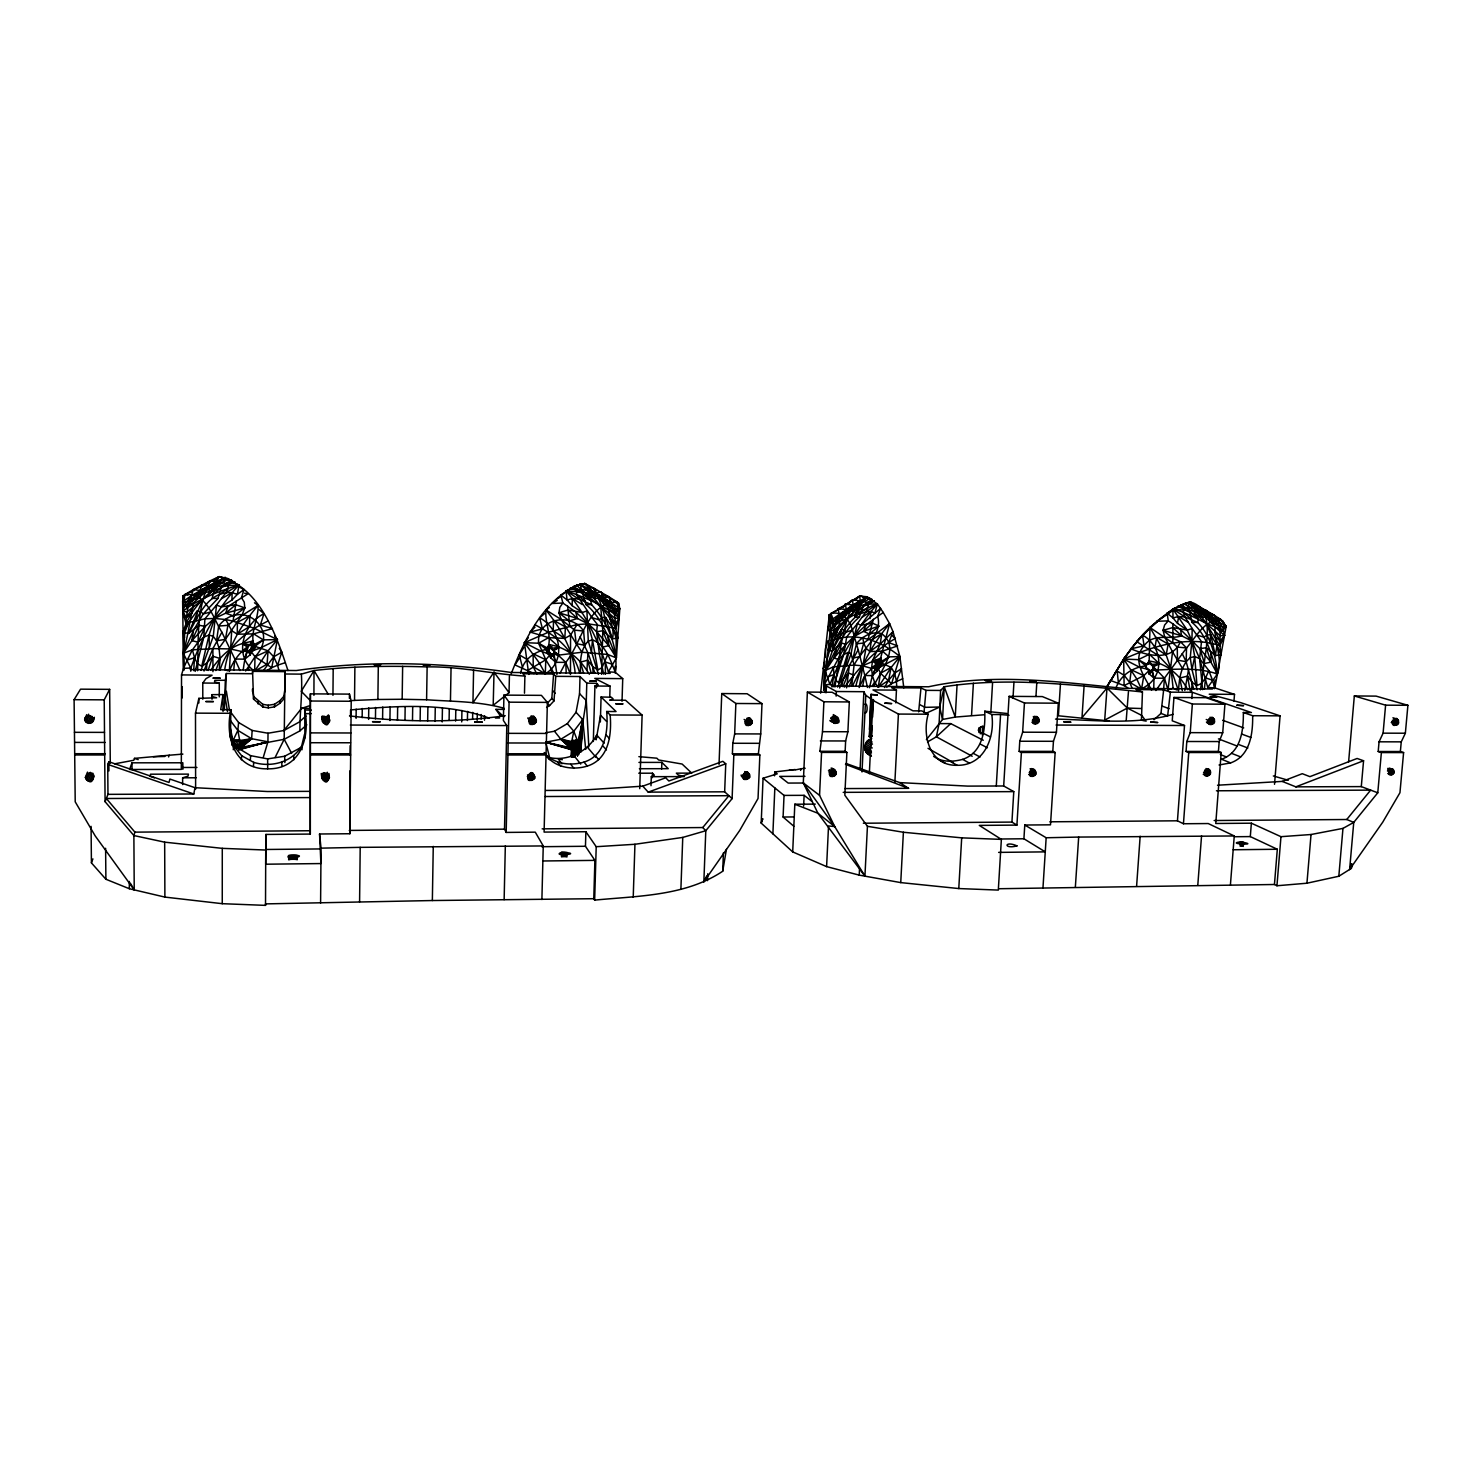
<?xml version="1.0" encoding="UTF-8"?>
<svg xmlns="http://www.w3.org/2000/svg" width="1482" height="1482" viewBox="0 0 1482 1482"><rect width="100%" height="100%" fill="white"/><g stroke="black" fill="none" stroke-linecap="round" stroke-linejoin="round"><path stroke-width="1.5" d="M219.28 696.91L219.28 683.165L214.538 681.887L214.834 680.312L225.338 680.275L226.376 673.495L252.403 673.717L252.57 671.365L285.044 671.642L284.192 739.296L291.658 753.412M726.439 849.242L722.697 871.249C685.351 896.147 637.853 895.906 594.653 900.111L593.782 898.703L432.355 900.537L265.537 903.89L265.519 905.372L222.263 903.687L222.281 848.352L164.669 842.165L133.88 835.552L105.092 801.688L104.222 699.837L109.668 689.352L80.547 689.167L74.1 699.671L75.212 801.818L95.181 835.885L134.232 889.885L133.88 835.552L134.918 832.143L106.334 798.502L310.257 797.575L310.294 834.07L265.945 834.44L265.686 864.21L320.909 863.561L319.556 833.995L349.845 833.736L351.215 701.264L349.456 694.113L310.386 693.854L310.257 797.575M223.022 711.434L223.022 694.576L212.019 694.65L211.685 696.373L216.65 697.781L198.866 698.355L195.494 713.138L195.624 789.202M225.338 680.275L224.356 709.767M227.506 711.582L225.32 698.393L226.376 673.495M311.35 710.082L304.718 710.045C310.442 737.332 300.438 769.566 267.686 768.825C234.712 769.658 224.745 737.036 230.896 709.693L220.707 709.637L223.022 694.576M230.432 737.851L230.896 709.693M1233.969 701.116L1234.506 694.373L1214.832 687.907L1226.17 626.423L1221.187 619.735C1204.292 619.569 1196.196 636.982 1186.526 647.949L1177.282 647.06L1172.818 642.966L1172.892 623.866L1168.279 620.847L1157.072 621.273C1135.045 639.113 1120.225 663.603 1106.517 687.963M197.588 670.735C198.588 640.669 195.939 608.194 210.333 580.722L219.095 576.628C259.739 586.613 276.319 635.13 287.971 670.549M265.519 905.372L265.741 850.038L222.281 848.352M265.945 834.44L265.889 849.482L319.445 848.945M313.925 695.317L314.017 670.531C351.53 666.122 389.395 665.77 427.131 666.9C460.124 666.289 492.376 674.088 524.887 676.07L524.48 693.187M510.938 674.477C524.165 640.168 542.004 602.414 576.517 585.279L589.743 596.987L591.633 604.712C607.879 622.366 618.772 647.912 615.345 672.291L622.736 678.645L622.032 701.282M285.063 691.575L285.044 671.642M288.694 859.856L288.731 855.522C315.333 854.243 283.081 861.579 288.731 855.522M289.601 859.69L289.638 855.355M290.657 859.541L290.676 855.207M291.787 859.449L291.806 855.114M292.973 859.412L292.991 855.077M294.158 859.43L294.177 855.095M295.288 859.504L295.326 855.17M296.344 859.616L296.381 855.281M297.271 859.764L297.308 855.429M826.122 692.761L826.437 685.981L823.677 690.26L824.288 684.795L829.901 684.425L832.847 686.036L928.603 686.777C992.921 672.735 1058 681.831 1122.837 688.296L1212.443 689L1207.719 687.444L1217.407 673.995C1211.831 655.804 1207.2 635.074 1191.861 622.273L1187.934 602.563L1195.715 606.675L1198.345 606.082L1213.721 614.9L1222.613 626.997L1224.558 635.389L1219.927 645.652L1220.964 654.766L1215.37 655.563L1206.367 647.745C1207.404 631.48 1210.924 607.583 1190.305 601.97L1172.892 609.046L1157.072 621.273L1179.82 605.842L1177.727 606.453C1187.712 609.769 1200.142 621.273 1210.627 615.512L1213.721 614.9L1221.187 619.735L1226.17 626.423L1222.594 630.684L1220.168 631.684L1190.305 601.97L1184.266 603.73L1201.921 616.883L1219.927 645.652C1187.601 635.296 1153.607 645.856 1123.671 659.082L1124.116 685.592L1127.802 687.852M328.17 694.15L314.017 670.531L301.365 674.125C302.624 693.206 299.772 712.064 299.901 730.904L284.192 739.296L241.807 747.298L239.806 749.577L240.269 744.02L242.214 741.76L241.807 747.298L251.662 738.703L252.125 730.441L238.602 722.512L230.84 712.323M304.903 737.98L304.718 710.045M310.294 834.07L310.386 693.854M320.594 903.02L321.038 848.149L319.556 833.995M332.95 695.336L333.191 668.549M267.686 768.825L267.631 758.895L250.606 755.653L236.138 746.965L231.97 741.519M305.959 716.01L299.197 722.067L283.896 730.515L268.02 733.238L267.927 741.815L263.37 757.098M252.57 671.365L253.533 699.115L262.759 706.933L268.242 707.859L268.261 705.247L274.503 704.283L279.876 700.727L283.784 696.373L284.952 689.093M349.419 698.411L349.456 694.113M349.845 833.736L349.882 770.862M350.048 754.82L350.141 745.668M350.512 716.732L350.586 709.934C396.305 705.895 445.397 702.246 489.153 718.103M350.197 700.727L354.531 700.412L354.883 667.178M356.088 718.399L356.18 709.156M359.589 901.945L360.2 847.352L543.246 845.944L541.893 899.518M362.164 717.696L362.256 708.47M212.945 671.679L212.889 648.616L221.892 632.24C212.797 617.679 206.813 592.374 184.917 594.56L183.027 595.801L182.656 601.636L183.509 668.363L181.526 674.921L181.323 769.399L129.564 769.491L131.972 762.822L182.842 762.785L182.86 769.343M368.61 719.4L368.759 707.896M375.465 718.9L375.594 707.433M354.531 700.412L377.891 699.485L378.299 666.437M382.597 718.511L382.745 707.062M389.933 720.53L390.118 706.821M397.454 720.382L397.658 706.692M377.891 699.485L402.159 699.263L402.641 666.344M404.975 720.363L405.16 706.673M412.496 720.437L412.7 706.766M233.044 582.667L239.065 584.908C216.705 608.898 201.2 638.853 190.27 669.586L296.307 670.531C367.925 660.324 439.635 662.065 511.142 672.476L610.158 673.365L608.417 671.828L616.364 657.915C608.935 639.001 602.285 617.79 585.872 604.471L580.018 584.075L590.596 593.93L600.673 606.342L602.803 630.776L612.399 638.853L617.772 638.02L615.752 628.59L605.49 626.404C605.434 612.955 599.58 599.654 593.059 587.78L584.779 583.519L576.517 585.279L584.779 583.519L590.521 587.261M1215.573 673.421L1217.407 673.995L1210.887 662.139L1211.016 652.84M244.549 593.208L248.05 593.763L227.895 606.527L205.276 626.404L198.977 625.256L188.566 633.425L183.027 632.406C188.733 611.455 205.276 594.282 222.967 582.445L225.134 577.406L216.65 581.5L193.79 602.544C190.085 619.402 187.862 636.371 183.286 653.284L190.715 667.993L190.752 671.198M420.128 720.66L420.332 706.988M503.991 708.248C478.908 701.208 452.418 701.579 426.594 699.763L427.131 666.9M427.668 720.974L427.89 707.303M435.041 721.419L435.263 707.729M231.97 600.043L232.1 592.67C207.758 590.91 198.477 616.253 188.566 633.425L202.664 599.821L218.187 586.335L239.065 584.908L237.379 594.375L231.97 600.043L221.207 606.898L216.52 605.045L204.905 618.828L192.641 621.718L185.695 622.588L182.768 611.381L183.027 595.801L183.972 600.71L186.121 602.377L216.65 581.5L219.095 576.628L228.654 578.795L222.967 582.445C208.165 584.816 194.902 593.3 182.656 601.636L185.546 606.342L187.881 607.509C203.108 597.283 221.263 590.466 239.065 584.908L225.764 592.911L216.52 605.045L213.278 636.371L200.978 670.401M432.355 900.537L433.263 846.389M442.192 721.956L442.433 708.266M449.102 720.326L449.287 708.915M450.454 700.967L451.047 668.086M455.604 721.086L455.808 709.637M869.397 687.741L872.398 675.607L877.159 671.161L876.195 664.103L879.159 660.972L881.623 661.972L876.807 660.435M461.717 721.919L461.939 710.471M467.404 720.548L467.59 711.379M472.591 719.27L472.721 712.36M473.592 669.845L472.943 702.838L494.025 672.143L509.03 692.687L493.191 705.302L494.025 672.143M1151.588 690.112C1144.678 676.885 1131.34 659.805 1144.085 645.837L1142.492 635.13L1158.591 620.55L1149.976 627.516L1149.161 661.083L1148.772 663.677L1146.42 664.77L1145.605 667.27L1149.254 671.216L1151.236 670.938L1153.774 667.715L1149.069 673.754L1153.978 678.145L1164.426 678.219L1186.526 647.949L1180.413 641.687L1172.818 638.186L1163.092 630.295L1164.63 624.996L1168.279 620.847L1167.131 613.159L1174.856 608.398L1172.892 609.046L1173.003 617.92L1177.505 623.366L1187.193 630.091L1199.623 658.619L1207.719 687.444L1214.832 687.907L1215.166 681.701M477.167 720.326L477.297 713.416M481.168 719.14L481.28 714.528M484.503 720.215L484.595 715.676M1153.737 689.352L1153.978 678.145L1152.292 670.16C1173.614 669.512 1196.715 666.826 1217.407 673.995C1223.224 657.934 1213.739 642.743 1215.147 626.905C1200.716 621.903 1188.082 612.529 1172.892 609.046L1179.82 605.842M594.653 900.111L596.209 846.704L585.872 831.735L544.098 832.087L547.377 702.394L541.412 695.354L503.936 695.114L503.38 720.474L506.807 725.55L504.51 829.16L506.177 832.421L535.28 832.162L543.246 845.944M506.177 832.421L509.086 702.172L503.936 695.114M504.139 899.667L505.325 845.907M509.03 692.687L509.419 675.922M573.089 588.206L565.994 590.799C586.131 614.011 599.173 642.743 608.417 671.828L615.345 672.291L615.493 665.9M1219.927 645.652L1220.168 631.684L1217.871 620.347L1195.715 606.675L1214.944 620.699L1222.594 630.684L1215.147 626.905M259.331 609.769L263.944 613.715C242.974 623.848 233.193 656.452 254.645 671.235L255.015 656.748C281.284 629.48 241.066 596.95 218.651 626.052L216.576 640.835L219.04 648.116L220.077 658.471L219.243 669.864M262.759 706.933L262.833 704.339L253.681 696.577L252.588 688.852L252.422 691.353M561.493 856.911L561.604 852.317C586.853 853.632 549.655 856.892 561.604 852.317M562.512 856.837L562.641 852.243M563.623 856.8L563.753 852.206M564.753 856.8L564.864 852.206M565.865 856.874L565.994 852.28M566.939 856.985L567.05 852.391M545.876 732.738L554.472 731.237L567.31 723.642L576.053 712.249L579.536 693.669L580.018 676.533L555.769 676.329L553.583 674.032L522.924 673.754L524.887 676.07M820.602 693.168L829.309 614.697L859.782 596.005L867.248 596.801L877.381 603.971C856.8 627.534 841.924 655.674 829.901 684.425L824.714 669.66L824.288 684.795L836.348 691.52L863.895 691.705L865.803 695.262L872.991 700.393L898.425 714.065L928.195 714.213C921.86 736.035 930.048 766.083 957.205 765.305C983.992 765.768 995.256 737.499 991.773 714.509L984.733 711.212C985.511 729.57 982.918 752.56 962.633 759.377C953.111 761.896 941.922 762.545 933.641 756.339M1149.254 670.401L1149.069 673.754C1157.053 670.383 1139.584 668.215 1148.087 663.769L1149.161 661.083C1166.445 663.028 1179.839 674.81 1187.767 689.723M1186.526 647.949L1186.156 661.713L1193.77 689.167M555.769 676.329L554.009 700.893L549.563 705.599L547.432 703.098L551.841 698.411L553.583 674.032M580.018 676.533L586.798 683.128L586.298 700.56L588.817 746.78M593.782 898.703L594.893 860.375L585.464 846.278L585.872 831.735M593.319 741.482L594.912 686.018L598.228 684.851L596.616 683.332L586.798 683.128M596.486 687.907L596.616 683.332M600.34 722.03L601.081 697.003L611.325 697.207L613.085 698.856L609.695 700.152L625.534 700.245L642.114 715.102L639.724 788.683M246.216 651.098C249.698 653.192 254.682 651.246 254.978 647.041C248.513 635.519 258.813 618.828 258.109 605.378L254.478 602.803M544.19 752.504C553.36 764.156 570.459 766.12 584.019 762.1C605.675 755.246 608.305 730.848 606.675 711.49L616.049 711.545L601.081 697.003M609.75 697.466L610.084 686.129L594.764 678.404L622.736 678.645M544.579 753.152C553.138 767.38 572.274 770.714 587.261 766.101C609.121 759.154 611.788 734.516 610.158 714.972L606.675 711.49M554.101 654.488C550.896 656.507 546.469 654.118 546.469 650.376C553.564 639.668 544.45 622.903 545.95 609.954L549.303 607.583M577.535 755.968L586.298 700.56L579.536 693.669M633.222 897.24L634.944 844.277L682.757 837.423L705.784 830.735L732.108 798.631L733.831 754.968L732.404 753.801L732.812 743.279L734.664 733.886L735.869 703.487L721.753 693.557L719.029 764.342M615.16 673.161L615.382 666.4M651.006 785.719L651.302 776.679L654.322 775.123L652.469 773.196L638.761 773.215M652.321 777.68L652.469 773.196M661.639 769.084L661.861 762.396L638.927 762.415M927.491 741.945L936.365 736.813L939.106 723.587L940.588 690.445L944.238 686.74C1010.02 676.459 1076.951 685.444 1142.455 691.946L1141.436 720.048M680.886 889.385L682.757 837.423M732.404 753.801L758.358 753.801L759.858 754.968L758.043 798.502L739.722 830.439L703.857 881.827L705.784 830.735L702.764 827.549L542.153 828.846M707.488 880.641L707.748 873.769M732.108 798.631L724.661 791.814L725.754 763.786L722.846 761.303L668.882 781.014L665.714 777.791L642.78 786.164L578.962 790.314L545.709 790.443M722.697 871.249L723.42 852.835M758.358 753.801L760.729 733.942L761.989 703.635L747.132 693.743L721.753 693.557M258.127 704.024L258.238 701.449M581.166 584.742L584.779 583.519L609.065 609.213C608.194 619.346 615.289 628.535 612.399 638.853L605.601 617.42L602.025 617.531L599.358 619.884L592.022 617.679L576.461 594.486L576.776 591.485L578.832 589.725C595.838 588.632 611.899 603.378 619.18 617.975L616.364 657.915L607.75 654.451L581.963 652.228L558.603 655.137L553.286 654.062L550.619 657.786L555.806 662.324L565.772 662.38C581.666 643.207 586.928 603.248 616.808 601.859L618.568 603.118L619.809 608.713L619.18 617.975L615.752 628.59C606.564 609.121 590.392 595.227 570.403 588.132L576.202 586.52M774.53 775.827L774.79 771.937L777.216 773.845L763.063 778.235L761.192 823.103L792.703 851.909L826.604 866.618L859.227 875.121L900.741 882.605L958.78 888.552L998.312 890.089L1001.369 839.386L979.287 825.4L1016.911 825.103L1021.394 752.467L1019.153 751.355L1019.764 741.241L1022.636 732.201L1024.451 702.987L1009.094 696.355L1003.684 785.979L1013.781 791.629L1011.928 822.084L1016.911 825.103M772.882 833.847L774.845 787.924L763.063 778.235M598.395 674.347L588.28 641.076L586.909 610.917L582.222 612.548L572.089 605.619L572.385 598.524L578.591 598.969L591.633 604.712L585.872 604.471M793.833 826.271L783.089 817.027L784.034 795.408L774.845 787.924M792.703 851.909L794.815 804.226L815.304 804.115M903.816 687.889L899.907 656.563C881.049 640.632 855.188 631.351 831.309 640.613C839.775 622.94 856.392 611.677 867.248 596.801L853.113 605.027L847.241 618.55L841.331 643.114L832.273 651.061L828.067 650.116L831.309 640.613L830.309 629.813L831.291 620.421C843.962 609.51 860.616 603.378 877.381 603.971L883.235 612.455L866.025 624.885L846.074 644.207L824.288 684.795L830.309 629.813L841.572 614.771L852.02 606.879L861.672 602.1L865.062 601.692L868.748 604.323L866.062 611.77L857.411 623.533L854.243 636.482L851.076 653.766L854.095 665.085L851.687 686.073M196.476 620.606L196.884 611.232L200.589 611.436L203.182 613.974L210.87 611.918M574.868 757.209L575.183 750.448L570.866 745.15L568.032 744.853L572.311 750.207L576.98 749.67L577.758 749.04L573.423 743.816L574.96 740.352L579.295 745.502L578.814 754.597M589.373 674.236L586.928 670.531L587.965 652.821L580.092 636.908M807.375 692.075L803.3 782.922L817.916 813.266L864.932 876.14L867.433 826.308L844.833 795.223L846.889 752.411L845.148 751.281L819.879 751.281L822.51 731.682L823.899 701.783L807.375 692.075L832.087 692.261L849.334 701.949L847.889 731.756L845.629 740.963L845.148 751.281M803.633 806.097L804.115 795.334L784.034 795.408M864.932 876.14L834.699 826.567L819.565 795.334L821.565 752.411L819.879 751.281M253.459 766.49L253.663 762.359L241.696 755.727L233.693 745.779L230.877 733.998M577.424 755.839L577.758 749.04L572.663 744.409L570.866 745.15L576.109 750.133L575.924 754.708L576.109 750.133L571.793 744.872L576.98 749.67L576.813 754.153L576.98 749.67L572.663 744.409L573.423 743.816L578.388 748.28L574.534 742.223L579.184 746.483L574.831 741.315M826.604 866.618L828.531 825.974L834.699 826.567L803.3 782.922L819.565 795.334M836.144 696.114L836.348 691.52M895.832 702.913L896.443 690.13L891.645 687.722L920.97 687.944L925.991 690.353L940.588 690.445M860.06 769.473L863.895 691.705M862.005 771.955L865.803 695.262M859.227 875.121L859.56 868.396M823.677 690.26L824.714 669.66M872.157 725.958L871.62 736.962L869.434 736.665L870.823 694.502L877.288 694.91L870.823 694.502M869.452 729.496L870.656 705.321M870.99 698.726L871.212 694.336M869.434 736.665L871.416 697.059M870.267 729.366L870.694 720.585M870.397 736.85L872.268 699.43M869.323 773.734L872.991 700.393M872.602 717.158L873.491 699.541M894.869 782.237L898.425 714.065M900.741 882.605L903.39 832.254L867.433 826.308M984.326 714.75L955.242 717.084L944.238 686.74L942.552 719.455L926.398 739.666M227.58 579.944L234.749 581.963L214.464 590.466L212.056 598.413L217.984 598.376L221.744 585.816L231.6 580.222L222.726 578.017L228.654 578.795M601.618 674.329L602.803 630.776L596.635 631.721L575.701 611.992L562.864 603.026L552.082 603.489L557.232 600.432M865.062 601.692L869.897 598.135L859.782 596.005L860.134 600.803L839.942 621.217C836.978 638.057 825.659 652.488 825.845 670.253L833.329 666.881L854.095 665.085C861.672 649.468 883.124 635.204 877.659 616.271L880.623 608.38L860.82 625.274L857.411 623.533L846.722 636.889L843.647 654.562L833.31 686.777M918.655 711.86L920.97 687.944M925.991 690.353L924.008 712.657M250.347 760.044L250.606 755.653M580.925 751.689L582.704 719.567L576.053 712.249M957.076 684.665L955.242 717.084L942.552 719.455L939.681 707.025L944.238 686.74M253.533 699.115L253.681 696.577M572.867 757.191L573.238 750.466L568.94 745.131M958.78 888.552L961.688 837.849L903.39 832.254M971.544 715.398L973.396 683.221M978.88 732.497L979.139 727.977L982.899 725.958L982.362 735.165M580.814 751.856L582.704 719.567L573.812 731.256L560.863 739.24L545.709 742.204L549.6 757.432M980.269 733.849L980.676 726.921M990.847 712.12L992.588 682.405M193.716 670.642L194.494 657.73L192.419 649.838L198.051 642.225L203.794 637.13L209.036 635.037L213.278 636.371L216.576 640.835L225.412 639.316L242.159 614.697L244.808 607.916L244.271 602.211L241.473 597.672L243.993 589.521L238.75 586.816M996.293 785.868L1000.572 714.546L1009.038 715.269M1012.984 698.207L1013.947 682.276M206.498 669.79L206.924 663.01L212.889 648.616L230.099 648.912L242.474 651.672L247.902 650.691L250.328 654.599L244.826 659.175L234.823 659.008L221.892 632.24M574.201 750.559L573.793 757.265L574.201 750.559L569.903 745.242M998.627 852.391L1045.273 851.872L1023.914 838.775L1024.784 825.029L1050.497 824.826L1055.147 752.486L1052.794 751.374L1019.153 751.355M1035.955 696.429L1036.807 682.776M580.648 751.337L582.704 719.567L585.723 749.447M998.664 888.737L1042.957 888.051L1046.162 837.756L1024.784 825.029M1052.794 751.374L1053.443 741.296L1056.444 732.293L1058.296 703.19L1042.328 696.577L1009.094 696.355M1060.464 683.943L1058.407 715.787L1108.925 720.937M1084.102 685.703L1081.99 717.64L1106.998 688.019L1127.32 708.063L1141.788 715.454L1144.826 719.641M1075.358 887.125L1078.674 837.071L1234.265 835.959L1230.393 885.162L1042.957 888.051M1128.432 691.835L1126.227 720.215M1136.62 885.958L1140.158 836.256M1163.518 690.908L1164.426 678.219C1160.443 673.773 1152.236 665.714 1149.458 663.047M212.889 648.616L192.419 649.838L183.286 653.284L184.805 632.166L188.751 622.218L196.884 611.232M1106.998 688.019L1104.701 720.104L1127.32 708.063L1141.288 708.526M1348.601 761.989L1354.326 695.966L1385.596 705.173L1383.095 733.164L1379.057 741.815L1378.204 751.504L1381.372 752.578L1377.778 792.796L1353.751 822.38L1342.97 828.401L1311.033 834.514L1280.967 836.682L1251.364 823.195L1215.759 823.492L1221.205 752.523L1218.426 751.43L1219.186 741.556L1222.724 732.738L1224.929 704.209L1205.94 697.689L1173.948 697.466L1172.243 720.808L1184.507 725.495L1177.449 820.806L1183.451 823.751L1208.238 823.547L1234.265 835.959M248.587 670.42L248.902 666.066L255.015 656.748L268.075 650.82L277.412 639.631L274.726 636.186M580.314 751.707L582.704 719.567L577.943 742.019L579.295 745.502M1151.292 670.512L1149.069 673.754L1149.939 670.568M1221.205 752.523L1188.749 752.523L1186.063 751.43L1186.804 741.5L1190.231 732.645L1192.362 704.006L1173.948 697.466M1191.824 698.541L1192.288 692.316L1170.372 692.15L1163.666 689.797L1135.934 689.593L1142.455 691.946M1183.451 823.751L1188.749 752.523M240.621 748.947L241.066 743.39L239.806 749.577L267.927 741.815L241.307 748.188L241.733 742.63L240.621 748.947L267.927 741.815L251.662 738.703L237.842 730.385L229.914 719.919M1153.996 719.733L1160.962 713.416L1163.666 689.797M1160.962 713.416L1167.631 715.936L1170.372 692.15M1197.789 885.254L1201.55 835.885M574.645 757.172L575.183 750.448M241.362 759.803L241.696 755.727M1243.342 712.509L1252.661 715.713C1252.901 733.664 1250.234 756.005 1230.616 762.897L1221.52 759.247C1240.99 752.43 1243.602 730.293 1243.342 712.509L1251.401 712.546L1192.288 692.316M1240.101 846.129L1240.434 841.906C1263.294 845.574 1224.132 843.906 1240.434 841.906M1241.156 846.185L1241.49 841.961M1242.212 846.296L1242.546 842.072M1243.25 846.426L1243.583 842.202M1352.232 864.21L1351.325 868.415L1338.82 876.251L1306.939 883.216L1276.947 885.754L1274.446 884.495L1277.317 849.26L1250.308 836.589L1251.364 823.195M570.922 756.691L571.478 749.762L568.958 746.78M1274.52 784.311L1280.078 715.843L1240.879 702.69L1209.219 694.187L1234.506 694.373M1276.947 885.754L1280.967 836.682M241.14 745.168L241.51 740.889L236.194 741.389L232.878 740.074M1214.295 688.741L1215.036 679.979M1306.939 883.216L1311.033 834.514M195.161 671.402L203.794 637.13L204.905 618.828L214.575 618.457L225.783 619.532L231.674 630.647L229.339 671.42C233.119 660.25 242.011 648.949 252.496 643.873M239.399 745.668L239.788 741.389M553.471 654.581C549.655 654.914 546.673 648.468 550.804 646.874M591.299 653.414L592.467 639.909L588.039 623.848L577.498 618.494L558.955 612.807L559.826 607.324L562.864 603.026L560.863 595.079L564.661 593.133M1202.606 689.63L1199.623 658.619L1201.513 641.632L1192.195 628.516L1187.193 630.091L1172.781 627.59L1163.092 630.295L1164.63 636.704L1172.54 651.858L1168.02 689.908L1173.114 688.259L1176.708 689.927M1338.82 876.251L1342.97 828.401M1378.204 751.504L1400.379 751.522L1403.602 752.578L1399.953 792.703L1382.762 822.139L1349.62 869.489L1353.751 822.38L1346.767 819.509L1214.147 820.528M1351.325 868.415L1351.695 864.191M1377.778 792.796L1361.291 786.609L1363.57 760.748L1357.104 758.469L1309.921 776.642L1302.27 773.697L1282.226 781.403L1217.519 785.219M238.028 748.466L238.361 744.779L240.269 744.02L238.88 750.04L239.343 744.501L238.361 748.373M556.917 674.495L553.583 650.746L549.118 647.356M572.645 757.246L573.238 750.466L568.032 744.853M1400.379 751.522L1401.25 741.852L1405.362 733.22L1407.9 705.302L1376.074 696.114L1354.326 695.966M183.712 651.95L184.472 643.781M237.583 745.854L237.991 741.556M236.972 748.54L237.324 744.872L238.361 744.779M242.27 742.964L241.807 747.298L242.122 744.335L239.825 741.019L237.842 730.385L238.602 722.512M235.768 745.668L236.194 741.389M235.934 748.429L236.286 744.779L232.915 742.612L232.026 739.796M233.693 670.327L234.823 659.008L240.01 670.549M837.497 687.092C846.37 671.031 846.852 653.099 854.243 636.482C851.631 624.811 845.889 610.343 830.92 613.492L833.903 621.125L833.032 624.941L834.755 626.052L831.309 640.613M234.026 745.168L234.471 740.889M234.916 748.132L235.286 744.483M233.267 749.744L233.693 745.779M243.27 669.623C243.604 667.03 246.253 644.392 250.328 654.599L250.625 651.876L246.846 651.209M1191.435 690.908L1192.306 682.498L1187.453 676.144L1188.601 669.03M1204.403 689.074L1205.57 677.885L1208.886 670.624L1199.623 658.619L1194.714 656.545L1190.231 657.656C1180.654 665.659 1179.227 679.108 1178.505 690.76L1166.204 655.044L1149.976 627.516L1151.31 626.756L1136.713 641.669L1158.313 655.507L1171.039 668.919L1173.114 688.259M1148.031 689.037L1148.513 684.517C1165.223 671.327 1160.462 644.689 1142.492 635.13L1143.604 634.315L1130.933 648.82C1146.549 655.489 1172.114 662.028 1180.413 641.687M1172.892 623.866L1180.506 629.535L1199.901 648.634L1206.367 647.745L1200.457 689.852M185.695 622.588L187.881 607.509L193.29 589.632L210.333 580.722L216.65 581.5L200.126 590.429L193.29 589.632L184.917 594.56L183.972 600.71M846.63 687.87L849.316 665.585L858.208 649.746L854.243 636.482L863.469 631.351L878.956 626.126L872.398 623.088L860.82 625.274M232.026 745.335L232.433 741.741M1187.193 630.091L1172.892 609.046L1193.566 611.103L1198.197 618.976L1197.789 622.514C1210.664 635.908 1215.759 655.896 1217.407 673.995M834.922 687.037L841.331 643.114L846.074 644.207L834.014 658.008L825.845 670.253C833.829 646.912 840.665 621.162 860.912 605.453M877.344 661.268C872.583 673.532 885.958 666.696 880.641 658.119L889.571 623.626L883.235 612.455M568.477 745.854L572.311 750.207L571.663 757.08L572.311 750.207C565.235 747.336 572.663 736.628 577.943 742.019L573.812 731.256L567.31 723.642M596.172 739.555L600.543 715.213L606.508 721.363M1209.627 643.521L1210.738 634.833L1206.885 624.126L1196.659 615.067M852.187 630.183L845.963 632.221L844.24 629.776L841.387 629.591L833.736 640.243L832.273 651.061C842.295 631.165 854.799 610.825 877.381 603.971L874.899 613.103L871.008 611.492L866.062 611.77L860.486 613.733L859.356 617.068C843.165 630.999 835.051 651.58 825.845 670.253M596.172 739.388L596.764 735.053L604.156 743.186M575.942 739.907L578.536 742.76L582.704 719.567L579.24 744.538L576.331 741.111M241.307 748.188L242.214 741.76M218.651 626.052L227.895 625.367L233.007 621.125L236.398 600.729M869.99 618.605L871.008 611.492L862.135 617.272M218.187 586.335L206.276 589.41L192.03 595.375L186.121 602.377L182.768 611.381L186.269 617.512L191.919 613.344M870.953 755.431C862.079 753.801 863.228 739.889 871.787 738.703M183.527 669.734L183.286 653.284L191.9 640.632L193.42 630.61L203.182 613.974L217.984 598.376M244.826 659.175L247.809 647.264L242.326 643.596C228.302 647.412 218.928 659.045 210.611 670.235M247.513 651.191C253.663 651.339 249.439 641.391 254.163 644.614L263.296 639.872L277.412 639.631L271.706 667.697L265.889 671.179M596.06 739.611L596.764 735.053C587.28 752.337 566.124 762.452 546.895 756.95M576.257 740.815L578.98 743.612L582.704 719.567M1210.738 634.833L1217 645.226L1215.37 655.563L1210.738 634.833L1207.052 634.926L1204.032 637.186L1196.715 635.056M615.345 672.291C610.362 660.268 605.953 644.744 592.467 639.909L588.28 641.076C580.092 649.431 580.092 662.176 580.536 673.124M839.942 638.649L841.387 629.591M870.508 600.154L874.324 601.155L857.541 609.472L854.743 617.16L859.356 617.068M1177.505 623.366L1178.635 616.512L1184.989 616.957L1197.789 622.514L1191.861 622.273M831.921 686.963L833.995 674.495L833.329 666.881M841.906 686.073L843.017 679.516L849.316 665.585M227.895 625.367L225.412 639.316L219.04 648.116M595.986 739.444L596.764 735.053L595.875 739.314M1182.303 690.593L1179.709 678.034L1187.453 676.144L1184.803 690.445M107.964 794.352L193.809 794L194.994 787.702L169.893 779.05L169.022 782.459L108.853 761.729L107.723 764.379L107.964 794.352L105.092 801.688M873.806 686.444C879.975 670.846 901.093 648.616 881.771 633.703C872.176 630.684 862.32 636.352 856.466 643.781L853.076 658.064L860.079 656.545L863.691 643.077L862.783 637.445M863.691 643.077L865.97 648.134L859.171 687.537L864.821 675.514L876.195 664.103L872.49 660.583L880.178 644.133L892.998 631.61L889.571 623.626L863.691 643.077L856.466 643.781M824.826 660.991L823.251 668.882L824.937 665.9M825.103 692.576L826.437 685.981M94.348 717.325C92.625 731.293 76.99 715.732 90.272 715.899M92.569 721.012L92.532 718.029L89.494 715.454L85.826 722.271L88.605 714.194M85.363 777.513C95.274 762.619 95.515 792.351 85.363 777.513L87.494 772.103M573.812 731.256L571.7 741.519L560.863 739.24L554.472 731.237M862.58 686.444L864.821 675.514L858.208 649.746M1197.123 689.852L1192.01 669.586L1194.714 656.545L1191.917 641.021L1192.195 628.516L1184.989 616.957L1183.284 612.622L1183.933 609.713C1192.528 602.97 1202.235 613.252 1210.627 615.512L1206.126 610.38L1203.273 610.973M552.119 654.377L549.822 654.988L550.619 657.786L551.156 655.192M190.715 667.993L183.509 668.363L187.214 660.027L194.494 657.73L197.606 663.825L201.756 666.215L209.036 635.037L214.575 618.457L225.653 613.215L244.808 607.916L235.823 604.712L221.207 606.898M329.912 720.085C313.202 705.024 329.282 740.574 329.171 715.676M896.721 687.092L896.425 681.238L901.482 668.66L894.646 673.143L888.552 680.312L878.252 687.203L874.584 682.257L872.398 675.607L876.029 667.863L877.159 671.161L877.715 668.549L879.4 667.697M329.541 777.328C313.591 762.415 327.855 797.131 328.985 773.474M536.188 722.29C533.576 705.617 522.016 731.904 536.188 722.29L531.186 715.769M534.706 778.254C532.075 761.748 520.608 787.868 534.706 778.254L531.001 772.585M752.041 723.364C749.799 707.118 738.369 732.738 752.041 723.364L746.724 719.548M749.651 777.346C747.428 761.248 736.054 786.701 749.651 777.346L744.372 772.937M833.736 723.253C827.586 703.913 850.983 729.904 830.328 721.16M836.033 774.419C833.977 758.599 822.732 783.607 836.033 774.419L829.253 769.64M302.013 749.781L301.698 745.835L304.551 734.164M846.592 666.122L851.076 653.766L847.982 652.506L843.647 654.562L838.59 659.509L834.014 658.008L836.367 648.319M868.174 638.946L873.343 619.254M1038.956 721.808C1037.252 706.247 1026.026 730.774 1038.956 721.808L1033.139 719.196M1035.77 774.326C1034.047 758.914 1022.895 783.293 1035.77 774.326L1029.99 771.325M548.488 647.467L549.211 644.689C565.309 646.93 578.276 657.119 586.928 670.531M1214.425 722.494C1213.017 707.266 1201.883 731.237 1214.425 722.494L1206.237 719.492M1210.405 773.937C1208.979 758.858 1197.919 782.681 1210.405 773.937L1204.31 771.362M251.829 643.892L252.588 641.095L242.326 643.596L248.161 646.541M1398.434 723.475C1397.304 708.6 1386.3 732.015 1398.434 723.475L1392.043 721.512M1393.802 773.196C1392.728 760.285 1383.151 780.625 1393.802 773.196L1387.467 770.955M828.938 624.737L827.827 628.701L828.883 630.776M1148.569 671.05L1143.789 675.662L1124.116 685.592L1110.833 680.571L1124.301 658.119L1137.676 640.817L1136.713 641.669M827.882 640.835L825.548 648.875L825.622 657.045M828.105 676.737L833.995 674.495L835.718 680.368L838.664 682.646L847.982 652.506M208.314 585.835L201.737 585.038L200.126 590.429L204.849 592.689L214.464 590.466M235.249 748.225L236.286 744.779L237.324 744.872M1349.62 869.489L1351.325 863.932M263.944 613.715L260.35 625.034C241.844 634.685 226.153 649.82 219.984 670.216M844.592 687.092C857.078 670.401 871.157 654.099 888.7 642.577L892.998 631.61L899.907 656.563L891.571 683.702L886.718 687.092M279.116 671.253L277.616 665.177L281.784 652.191L279.32 648.301M868.508 607.342L847.241 618.55L833.606 630.313L830.309 629.813L834.755 626.052L839.294 614.326L853.113 605.027L852.428 600.006L860.134 600.803L846.185 609.51L838.034 608.694L839.294 614.326L833.903 621.125L831.291 620.421L829.309 614.697L830.309 629.813L832.347 635.704L837.274 631.665M520.627 673.402C523.016 659.082 535.206 650.765 548.84 649.079M607.75 654.451L601.97 667.715L597.82 669.938L592.967 666.752L587.613 660.194L580.37 662.158L583.575 672.976M762.582 818.824L761.192 823.103L762.822 818.935M855.911 685.777C861.598 662.491 874.491 641.947 889.571 623.626M208.091 670.494L212.797 656.267L220.077 658.471L215.835 670.568M244.808 607.916L233.878 616.012L225.653 613.215L227.895 606.527M248.754 651.543L250.328 654.599L251.31 651.728L248.198 651.024M879.715 660.824L880.641 658.119L862.487 665.788L854.095 665.085M1149.069 673.754L1150.625 670.605M168.596 756.95L169.207 755.227L182.897 754.097M800.558 770.399L801.151 768.732L805.189 768.287M204.034 671.05L206.924 663.01L212.797 656.267M169.207 755.227L134.454 758.376L133.769 760.266L114.651 763.823M868.044 597.931L862.505 597.32L872.064 599.488L863.765 604.934L860.486 613.733M222.263 903.687L164.891 897.092L129.36 888.737L105.889 879.252L91.421 862.876L92.903 858.875M843.054 686.74L848.334 672.995L853.669 675.07L849.001 686.777M523.998 647.338L519.219 654.785L526.999 659.416L533.242 666.733L545.283 673.81C567.124 660.861 560.252 628.312 539.615 617.846L544.654 613.548M878.956 626.126L869.471 634.018L863.469 631.351L866.025 624.885M876.344 668.215L877.159 671.161L878.27 668.382L880.456 673.217L891.571 683.702L902.705 678.756M839.609 687.963L843.017 679.516L848.334 672.995M867.489 687.481L864.821 675.514L872.398 675.607L875.806 667.4L871.564 668.382L862.487 665.788L852.298 686.24M547.914 647.69L549.211 644.689L551.767 648.282L559.27 647.338L548.599 637.649L530.167 632.054L535.021 627.108M237.842 730.385L231.822 743.186M528.759 674.421L524.461 642.669L538.596 643.225L548.599 637.649L564.827 638.409L570.551 635.111L577.017 624.57L588.039 623.848L605.49 626.404M554.676 654.266L550.489 655.155L550.619 657.786L552.879 654.525L555.806 662.324M92.421 780.236L94.2 776.272M183.286 653.284L193.42 630.61M91.106 781.07L93.774 775.123M89.531 781.366L93.125 773.419L91.569 773.141L87.938 781.088M191.9 640.632L205.276 626.404L198.051 642.225L191.9 640.632L198.977 625.256M86.604 780.254L90.254 772.326M85.697 778.995L88.438 773.067M864.803 704.376C867.804 701.227 867.97 714.954 864.84 712.601M703.857 881.827L706.784 875.769M1115.631 688.778C1120.244 675.607 1132.174 667.363 1145.771 665.918L1146.457 665.288M251.143 644.04L252.588 641.095L254.163 644.614M834.014 658.008L841.331 643.114M275.096 757.487L284.192 739.296M187.214 660.027L192.419 649.838M559.937 673.421L565.772 662.38L553.583 650.746L559.27 647.338L553.268 650.042M879.159 660.972L880.641 658.119L881.086 661.139L876.399 660.212M91.68 722.29L94.329 717.621M881.234 665.27L876.936 664.566L877.307 666.641L877.4 663.139L881.679 663.843M90.346 723.123L93.033 718.01M192.308 600.895L202.256 592.3L199.57 597.487L189.826 600.877L185.546 606.342L192.308 600.895L194.957 595.857L225.134 577.406L208.851 592.207L209.481 588.354L218.725 582.852M88.772 723.42L92.384 716.584L90.828 716.288L87.179 723.123M225.764 592.911L228.191 588.335L228.043 585.205L222.967 582.445M582.222 612.548L568.014 609.991L558.955 612.807L561.178 619.457L576.202 643.614L584.797 645.281L583.612 631.036C571.385 611.844 536.447 618.198 538.596 643.225L547.414 648.042L549.211 644.689L551.137 647.856M831.291 620.421L833.032 624.941L835.589 623.459L841.572 614.771L867.248 596.801L852.947 611.195L846.704 610.51L845.185 604.211L853.113 605.027M843.202 607.676L845.185 604.211M264.037 669.771L273.744 656.767L281.784 652.191M84.919 720.993L87.679 715.899M84.585 719.492L86.734 714.639M1106.294 688.167L1111.13 679.478L1105.609 688.648M183.027 632.406L188.751 622.218M884.495 687.555L888.552 680.312L891.182 667.419L899.907 656.563L888.996 656.878L881.401 661.491L877.122 660.805M828.067 650.116L833.736 640.243M1110.833 680.571L1117.076 669.753L1118.391 683.091M1147.457 663.992L1149.161 661.083L1151.421 664.547L1159.35 663.658L1149.384 654.284L1138.287 659.657L1123.671 659.082L1124.301 658.119L1116.631 670.772L1124.116 675.273L1129.729 682.368L1131.878 687.685M254.645 671.235L268.075 650.82L273.744 656.767L277.616 665.177L285.322 662.658M550.619 657.786L552.378 654.877M794.945 769.992L801.151 768.732M314.017 670.531L301.254 691.26L310.738 701.06M201.737 585.038L200.533 586.965L193.29 589.632L194.068 590.67M615.752 628.59L615.493 623.737L619.18 617.975L618.735 607.361M519.756 657.489L514.939 664.918L533.965 673.569M872.12 686.073L874.584 682.257M878.604 661.25L880.641 658.119L880.697 660.898M250.458 644.337L252.588 641.095L253.7 644.225L250.588 643.54M245.623 670.994L248.902 666.066M832.347 635.704L839.534 625.015M1155.904 690.538L1164.426 678.219L1168.02 689.908M186.269 617.512L193.79 606.471L202.664 599.821M589.743 596.987L601.433 599.154L603.767 604.211L610.565 607.694L616.419 609.306L618.568 607.768L616.808 601.859L609.028 596.875L603.563 597.431L596.95 594.634L588.058 588.317L593.059 587.78L609.028 596.875L611.103 602.433L616.419 609.306L616.771 613.103L601.433 599.154L580.018 584.075L603.563 597.431L619.809 608.713L614.493 614.141C600.21 603.785 582.945 596.672 565.994 590.799L567.106 599.988L572.089 605.619M324.447 723.587L323.428 716.899L326.392 716.918L328.485 714.898M979.139 727.977L978.287 730.255L982.51 733.998M1148.513 684.517L1141.548 689.241L1136.731 678.886L1123.671 659.082L1131.748 647.93L1130.933 648.82L1144.085 645.837C1153.218 632.462 1169.205 640.15 1181.617 635.815L1191.917 641.021L1190.231 657.656L1192.01 669.586M202.793 699.208L202.775 683.035L205.998 678.645L212.093 675.181L181.526 674.921M546.525 649.69L538.596 643.225L545.802 659.768L545.283 673.81L539.467 663.121L524.461 642.669L528.314 637.742M1215.296 636.945L1220.186 640.946L1224.558 635.389L1220.168 631.684M283.896 730.515L301.531 708.396L309.775 705.673M253.663 762.359C271.132 767.787 292.232 762.322 301.698 745.835M1346.767 819.509L1370.646 790.128L1216.444 790.777M702.764 827.549L728.885 795.686L545.265 796.519M608.231 597.839L609.028 596.875L602.211 594.078L601.118 592.207L595.894 592.763M549.822 654.988L545.802 659.768L528.314 670.086M268.242 707.859L274.522 706.895L279.95 703.302L283.877 698.911L283.784 696.373M849.371 603.137L852.428 600.006L845.722 604.86M838.96 619.643L847.704 611.288L845.055 616.327L833.903 621.125M1153.348 668.975L1151.81 670.605L1153.978 678.145M1153.626 668.382L1152.94 669.012L1157.738 671.198C1152.125 671.216 1154.7 664.492 1151.959 665.048M208.017 582.871L210.333 580.722L202.163 585.909M834.755 626.052L839.942 621.217L847.241 618.55M863.469 631.351L872.398 623.088M1153.441 665.64L1152.774 666.27L1159.35 663.658L1152.996 666.956M855.466 599.969L859.782 596.005L852.835 600.766M983.27 740.259L950.74 723.624L936.365 736.813L972.192 756.246M1147.438 669.234L1139.973 667.4L1123.671 659.082M1151.421 664.547L1149.161 661.083L1146.901 664.325L1138.287 659.657L1145.771 665.918M1151.495 663.528L1150.81 664.158L1149.161 661.083L1149.458 663.714L1150.143 663.084M1146.42 664.77L1148.161 663.362M299.901 730.904L306.848 724.809M877.492 662.454L881.771 663.158L888.996 656.878L882.401 651.135L869.823 651.561L865.97 648.134M855.355 613.455L862.987 607.009M225.653 613.215L235.823 604.712M214.13 580.703L219.095 576.628L208.591 582.908M875.918 664.807L871.564 668.382L872.398 675.607M193.79 606.471L187.047 611.918L182.768 611.381L187.881 607.509M242.103 746.354L251.662 738.703L232.989 741.537L230.581 728.792M251.847 645.633L254.96 646.319L263.296 639.872L253.644 633.87L237.268 634.203L231.674 630.647M212.259 594.597L221.059 587.965M243.993 589.521L237.379 594.375L232.1 592.67L221.596 598.598M1157.072 621.273L1168.928 612.492L1167.131 613.159L1173.003 617.92L1178.635 616.512L1188.212 622.384M247.587 648.005L242.474 651.672L247.624 650.098M838.664 682.646L843.017 679.516M218.891 594.912L228.191 588.335M242.214 745.353L251.662 738.703L240.64 741.685M225.783 619.532L233.007 621.125L258.109 605.378C242.196 623.848 228.524 645.059 224.727 669.586L227.802 670.809M866.062 611.77L877.381 603.971M861.672 602.1L853.817 607.453L852.947 611.195L857.541 609.472M875.732 665.529L871.564 668.382L872.49 660.583L882.401 651.135L897.573 645.93L888.7 642.577L895.387 638.464L892.442 635.871M546.599 707.451L549.563 705.599M201.756 666.215L206.924 663.01M1193.529 607.842L1201.846 613.27L1201.921 616.883L1187.934 602.563L1208.349 617.16L1210.257 622.07L1222.613 626.997L1225.003 625.534L1222.854 620.939L1219.742 620.365M242.122 744.335L251.662 738.703L241.307 742.463M247.475 648.745L242.474 651.672L247.494 649.449M899.907 656.563L879.938 667.196L875.658 666.492M256.405 670.216L267.075 664.177L268.075 650.82L254.96 646.319M556.602 599.043L559.992 597.209M267.631 758.895L284.655 756.246L301.087 747.447M268.261 620.828L260.35 625.034L272.447 628.59L253.644 633.87L242.326 643.596L249.791 644.744L252.588 641.095L253.126 643.985M875.658 666.215L871.564 668.382L875.677 666.844M835.589 623.459L839.942 621.217M830.92 613.492L836.663 610.64M202.108 586.205L206.85 583.964M241.807 743.371L251.662 738.703M550.248 653.173L547.932 653.784L541.152 651.246L524.461 642.669L548.118 632.351L577.017 624.57M1192.306 682.498L1196.993 685.592L1201.513 683.461L1205.57 677.885L1212.461 680.145L1214.832 687.907M925.657 713.509L939.681 707.025L925.064 707.34L920.063 704.821M188.566 604.823L193.79 602.544M277.616 665.177L271.706 667.697L255.015 656.748L251.31 651.728M192.234 591.448L184.917 594.56L187.955 595.042M1282.226 781.403L1295.824 786.849L1363.57 760.748M1197.66 606.786L1190.305 601.97L1177.727 606.453L1186.193 608.028L1190.12 610.491M642.78 786.164L648.208 792.129L725.754 763.786M1186.193 608.028L1181.117 604.934L1186.545 603.118L1184.266 603.73M182.638 784.589L182.619 777.809L188.01 776.16L188.436 774.123L150.553 774.197L149.923 776.253L154.443 777.865M575.701 611.992L577.498 618.494L569.273 620.958L558.955 612.807M524.461 642.669L527.573 641.743M1181.117 604.934L1183.321 604.323M549.155 654.711L551.452 654.081M553.286 654.062L555.583 653.451M548.525 654.284L550.822 653.673M547.025 652.525L549.34 651.913M547.432 653.173L549.748 652.562M546.525 651.098L548.84 650.487M546.71 651.821L549.025 651.209M546.469 650.376L548.785 649.764M547.414 648.042L552.101 646.8M547.006 648.505L549.322 647.912M546.71 649.06L549.025 648.449M1173.17 714.287C1135.045 725.365 1094.605 719.919 1055.517 719.085M530.167 632.054L542.486 628.924C559.937 638.612 574.775 653.395 579.703 673.254M610.269 619.587L615.493 623.737L614.493 614.141L611.103 602.433C599.562 594.393 584.612 595.079 573.571 586.539L579.277 585.186M605.601 617.42L612.844 628.164L616.067 637.742L616.364 657.915L608.769 645.67L602.729 647.041L596.635 631.721L597.413 624.478L592.022 617.679M1210.887 662.139L1204.514 663.454L1199.901 648.634L1210.887 662.139L1206.367 647.745M867.396 602.507L874.324 601.155M324.095 780.829L323.095 773.067L326.021 773.067L327.096 780.81M1219.056 765.008L1230.616 762.897M616.419 609.306L619.809 608.713M1222.613 626.997L1226.17 626.423M226.061 583.315L234.749 581.963L230.933 581.444M505.214 715.695C453.77 723.049 401.029 722.012 349.511 715.899M774.79 771.937L795.223 769.51M573.571 586.539L578.128 585.983M1224.558 635.389L1220.316 635.778L1206.885 624.126M596.209 846.704L634.944 844.277M789.221 770.269L793.037 770.084M234.286 740.87L239.38 740.667L235.156 740.667M153.331 756.746L164.928 756.468M1046.162 837.756L1078.674 837.071M321.038 848.149L360.2 847.352M1230.393 885.162L1274.446 884.495M495.433 718.029L499.638 717.973M1233.172 849.76L1277.317 849.26M542.875 860.986L594.893 860.375M998.924 839.016L1023.914 838.775M1234.432 836.737L1250.308 836.589M541.801 846.704L585.464 846.278M863.358 823.232L1011.928 822.084M1049.849 821.806L1177.449 820.806M134.918 832.143L310.016 830.735M349.27 830.42L504.51 829.16M783.089 817.027L794.241 816.934M803.726 783.015L788.165 783.07L779.68 776.401L804.948 776.346M1003.684 785.979L967.672 786.108L899.704 782.607L846 763.452M844.833 788.572L908.559 788.331L899.704 782.607M1295.824 786.849L1361.291 786.609M309.682 791.351L267.371 791.518L194.994 787.702M648.208 792.129L724.661 791.814M843.202 792.351L1013.781 791.629M181.767 767.472L196.939 767.454M639.39 768.713L668.215 768.676L661.861 762.396M182.619 777.809L196.124 777.772M651.302 776.679L684.425 776.605L678.311 775.067L676.348 773.141L691.742 773.122L682.128 764.045L658.638 759.988L656.841 758.191L638.872 756.654M1186.063 751.43L1218.426 751.43M821.565 752.411L846.889 752.411M1021.394 752.467L1055.147 752.486M1381.372 752.578L1403.602 752.578M75.36 753.708L105.241 753.708M310.738 753.745L350.4 753.745M507.159 753.764L545.172 753.764M74.693 754.968L104.685 754.968M310.868 754.968L350.66 754.968M507.918 754.968L546.043 754.968M733.831 754.968L759.858 754.968M234.971 739.907L239.473 739.926M820.361 740.926L845.629 740.963M1019.764 741.241L1053.443 741.296M1186.804 741.5L1219.186 741.556M1379.057 741.815L1401.25 741.852M75.23 742.408L105.148 742.445M310.831 742.723L350.512 742.778M507.4 742.982L545.45 743.019M732.812 743.279L758.784 743.316M939.106 723.587L950.74 723.624M1056.055 725.05L1184.507 725.495M350.363 725.05L506.807 725.55M822.51 731.682L847.889 731.756M1022.636 732.201L1056.444 732.293M1190.231 732.645L1222.724 732.738M1383.095 733.164L1405.362 733.22M74.452 732.33L104.5 732.386M311.035 732.886L350.882 732.979M508.4 733.349L546.58 733.442M734.664 733.886L760.729 733.942M984.733 711.212L1006.963 713.49M301.531 708.396L310.127 708.433M500.583 716.232L495.933 709.359L504.176 709.396M991.773 714.509L1000.572 714.546M1252.661 715.713L1280.078 715.843M195.494 713.138L230.451 713.287M305.07 713.62L311.239 713.639M610.158 714.972L642.114 715.102M823.899 701.783L849.334 701.949M1024.451 702.987L1058.296 703.19M1192.362 704.006L1224.929 704.209M1385.596 705.173L1407.9 705.302M74.1 699.671L104.222 699.837M311.257 701.023L351.215 701.264M509.086 702.172L547.377 702.394M735.869 703.487L761.989 703.635M285.155 673.995L301.365 674.125M202.775 683.035L219.28 683.165M594.912 686.018L610.084 686.129M896.443 690.13L872.972 689.945L913.023 710.841L921.73 710.878L928.195 714.213M402.159 699.263L426.594 699.763M872.305 735.961L868.841 736.461M961.688 837.849L1001.369 839.386M575.146 672.754C572.812 649.079 560.492 628.201 545.95 609.954L561.178 619.457L574.59 630.128L583.612 631.036M868.415 599.08L872.064 599.488M582.889 592.281L565.994 590.799L578.591 598.969M227.728 579.703L231.6 580.222M1273.334 775.957L1288.266 780.273M875.936 660.101L880.234 660.787L880.641 658.119L878.029 661.657L872.49 660.583L876.566 663.399M877.474 661.824L881.753 662.528M877.307 666.641L877.214 663.843L881.512 664.547M876.584 665.251L880.864 665.955M876.14 665.918L880.419 666.622M874.565 667.4L878.826 668.104M262.833 704.339L268.261 705.247M252.125 730.441L268.02 733.238M1142.678 720.493L1146.179 721.123M570.403 588.132L578.832 589.725M182.656 601.636L186.121 602.377M251.44 644.411L254.552 645.096M251.699 644.985L254.811 645.67M562.326 759.71L558.14 758.784L561.919 763.823M251.866 646.356L254.978 647.041M251.736 647.078L254.848 647.764M251.514 647.819L254.626 648.505M251.162 648.542L254.274 649.227M250.699 649.209L253.811 649.913M250.162 649.82L253.274 650.505L260.221 648.06L277.412 639.631L254.478 628.405L233.007 621.125M249.55 650.339L252.662 651.024M248.883 650.746L251.996 651.432M1193.566 611.103L1209.775 616.456L1225.003 625.534M1163.092 630.295L1181.617 635.815L1180.506 629.535M568.291 746.113L571.478 749.762L545.709 742.204L569.699 747.576L560.863 739.24L570.922 742.149M1392.913 717.788L1398.1 719.826L1394.08 718.511M1394.414 719.604L1398.675 720.9M1392.395 720.233L1398.786 722.197M1391.302 722.586L1397.674 724.55L1391.542 722.234M1392.358 723.957L1396.618 725.272M1152.681 669.623L1157.738 671.198L1153.089 668.345L1153.681 666.326M553.583 653.506L558.603 655.137L553.768 651.469M134.454 758.376L138.196 759.618M612.233 664.269L605.323 661.954L605.378 674.31M107.723 764.379L193.809 794M1389.245 768.084L1393.469 769.566M1387.689 768.417L1394.025 770.64M1387.8 769.695L1394.136 771.918M1388.819 772.789L1393.043 774.271M1387.763 773.493L1391.987 774.993M1222.631 720.271L1243.694 727.866M1209.923 717.269L1214.017 718.751M1210.535 718.381L1214.629 719.863M1208.627 718.937L1214.777 721.178M1207.515 721.345L1213.647 723.587M1241.657 734.053L1250.938 737.48M1206.422 722.067L1212.554 724.327M1162.425 706.21L1169.094 708.674M1207.219 723.068L1211.313 724.587M1238.6 744.501L1247.844 748.002M845.462 764.304L908.559 788.331M1218.445 738.888L1237.285 746.094M569.458 746.65L560.863 739.24L570.292 742.908M1231.542 753.338L1240.712 756.932M794.815 804.226L817.916 813.266L834.699 826.567M1220.353 754.542L1226.485 756.987M1207.089 612.196L1213.721 614.9L1212.85 615.845L1206.126 610.38M1205.94 768.528L1209.997 770.232M1206.552 769.621L1210.609 771.325M1204.662 770.066L1210.757 772.641M1203.551 772.455L1209.627 775.049M1204.477 774.049L1208.534 775.771M1203.254 774.308L1207.293 776.031M881.771 663.158L891.182 667.419L894.646 673.143L896.425 681.238M1034.603 716.269L1038.474 717.992M1033.306 716.528L1039.141 719.14M1033.473 717.862L1039.308 720.474M1032.343 720.308L1038.178 722.938M1033.158 721.938L1037.048 723.698M1031.88 722.197L1035.751 723.957M831.013 717.936L838.386 721.326L831.532 717.177M553.768 652.877L558.603 655.137L553.823 652.191M1217.018 617.79L1221.187 619.735M609.954 598.654L616.808 601.859L613.881 602.229L618.568 603.118L618.568 607.768M609.065 609.213L613.956 611.566M983.437 733.423L990.458 736.925M569.384 745.687L560.863 739.24L569.81 743.779M1031.435 768.565L1035.288 770.547M1030.157 768.676L1035.937 771.677M980.436 744.186L987.42 747.78M1030.323 770.01L1036.103 772.993M1201.328 609.195L1205.162 611.195M1029.193 772.437L1034.973 775.457M1030.009 774.197L1033.843 776.197M1028.712 774.456L1032.565 776.475M973.118 753.282L980.047 756.987M962.633 759.377L969.45 763.137M534.854 624.626L542.486 628.924L539.615 617.846M950.499 761.526L957.205 765.305M928.01 748.336L953.352 762.693M938.588 759.395L945.183 763.174M833.31 714.602L837.83 717.436M833.384 715.51L838.516 718.603M833.588 716.862L838.719 719.974M868.711 739.963L872.12 742.037M830.735 718.325L837.589 722.494M582.333 604.563L572.385 598.524L567.106 599.988L560.863 595.079M867.396 741.019L872.509 744.149M831.291 720.122L836.404 723.272M829.957 720.4L835.07 723.531M866.303 742.315L871.397 745.446M865.451 743.797L872.231 747.984M864.895 745.39L869.99 748.54M864.654 747.058L871.435 751.281M606.731 596.913L602.211 594.078L602.989 595.69M864.728 748.725L871.509 752.967M1149.976 627.516L1172.818 642.966M865.136 750.337L870.212 753.523M865.821 751.8L870.916 755.005M866.803 753.097L871.416 756.302M560.863 739.24L569.496 744.705M585.983 589.54L594.671 595.134L595.079 598.858L586.335 592.893M1172.892 609.046L1184.989 616.957M596.709 590.299L593.059 587.78L596.264 590.985M832.069 768.176L835.477 770.547M1198.345 606.082L1205.329 610.973M831.069 768.139L836.163 771.696M831.272 769.491L836.367 773.048M828.438 770.77L835.237 775.568M828.994 772.733L834.07 776.327M829.346 774.215L832.717 776.605M748.595 718.048L752.152 720.585M747.039 718.159L752.356 721.975M744.131 719.418L751.207 724.531L746.391 720.011M744.724 721.475L750.022 725.328M745.113 723.031L748.632 725.606M576.461 594.486L585.186 601.118M1183.284 612.622L1191.528 619.031M804.115 795.334L812.117 801.595M600.673 606.342L615.049 618.383L619.18 617.975L614.493 614.141M583.463 594.356L591.651 601.025M746.243 771.659L749.762 774.567M744.705 771.566L749.966 775.957M1190.491 612.511L1198.197 618.976M743.575 774.104L748.818 778.513M742.389 774.864L747.632 779.291M741.019 775.142L746.261 779.569M741.426 776.346L744.89 779.291M584.779 583.519L587.854 586.261M567.699 606.138L568.014 609.991L577.498 618.494M1190.305 601.97L1194.64 605.916M1172.781 627.59L1181.617 635.815M495.933 709.359L503.843 716.825M1216.815 625.441L1208.349 617.16L1214.944 620.699L1219.871 629.183M605.971 734.831L609.435 738.536M603.026 746.131L606.471 749.948M553.082 690.964L555.25 693.391M551.841 698.411L554.009 700.893M595.338 755.709L598.691 759.618M587.465 747.28L596.042 757.339M576.09 740.203L578.98 743.612M877.214 663.843L878.178 664.992M572.7 739.796L575.257 742.871M571.589 741.093L574.145 744.168M607.879 636.056L608.769 645.67L596.635 631.721L599.413 654.377L603.693 674.106M570.255 742.149L572.793 745.242M568.755 742.927L571.274 746.039M584.019 762.1L587.261 766.101M567.884 745.594L570.737 749.17L545.709 742.204L570.144 748.429L567.791 745.316M573.96 755.635L580.703 764.101M533.761 716.195L536.262 719.437M570.811 764.36L573.904 768.38M532.76 715.991L536.503 720.863M530.371 716.955L535.335 723.494M529.148 717.733L534.094 724.29M527.722 718.01L532.649 724.568M528.759 721.012L531.223 724.29M557.658 762.118L560.641 766.12M546.617 755.709L549.489 759.636M581.963 652.228L576.202 643.614L574.59 630.128M532.557 773.067L535.021 776.827M530.167 773.771L533.853 779.439M829.309 614.697L832.421 619.513M528.944 774.567L532.631 780.254M527.518 774.845L531.186 780.532M527.333 776.475L529.759 780.254M536.817 674.069L533.242 666.733L533.112 653.747L545.802 659.768L553.712 672.772M608.861 612.974L615.493 623.737M1182.451 668.438L1172.54 651.858M130.286 883.105L134.232 889.885M1214.536 630.535L1220.186 640.946M612.844 628.164L617.772 638.02M1182.21 653.618L1186.156 661.713L1177.43 660.101L1177.282 647.06M610.565 607.694L608.268 602.803L601.433 599.154L603.563 597.431L601.118 592.207M550.47 647.56L549.211 644.689L549.785 647.393M1217 645.226L1220.964 654.766M602.803 630.776L608.769 645.67M1208.886 670.624L1212.461 680.145M587.965 652.821L594.893 673.069M587.613 660.194L591.244 673.254M519.219 654.785L522.535 667.511M592.467 639.909L597.82 669.938M1187.453 676.144L1190.194 690.89M328.856 717.121L329.615 721.549M184.49 637.575L183.435 631.221L183.935 670.272M327.652 716.102L328.745 722.771M226.376 691.279L229.543 710.619M326.392 716.918L327.466 723.605M876.733 668.456L877.159 671.161M324.91 717.195L325.947 723.883M230.618 731.33L232.322 742.297M322.187 716.084L323.169 722.753M321.687 717.084L322.335 721.512M249.939 651.895L250.328 654.599M328.689 774.919L329.226 778.772M327.281 772.252L328.374 779.995M324.558 773.345L325.595 781.107M230.34 731.812L231.229 738.629M322.094 774.197L322.817 780.014M321.224 773.493L321.983 778.791M230.525 735.48L231.025 739.814M569.81 625.904L568.014 609.991M1194.714 656.545L1196.993 685.592M293.695 755.727L293.936 759.766M566.235 673.31L565.772 662.38L570.477 674.44L570.551 635.111M284.655 756.246L284.859 762.582M209.036 635.037L209.444 649.135M281.802 762.341L281.895 766.472M279.876 700.727L279.95 703.302M551.341 668.919L551.397 673.124M91.069 826.345L91.421 862.876M274.503 704.283L274.522 706.895M109.668 689.352L110.279 763.286M108.853 761.729L108.927 770.918M105.611 848.278L105.889 879.252M592.967 666.752L593.004 673.273M131.972 762.822L132.028 769.436M129.304 881.42L129.36 888.737M164.669 842.165L164.891 897.092M212.019 694.65L212.019 699.263M198.866 698.355L198.866 702.987M181.823 692.001C182.193 712.305 182.508 673.05 181.823 692.001M237.398 622.347L237.268 634.203L249.513 626.59L249.754 615.79L237.398 622.347M553.583 620.273L553.175 630.721L564.827 638.409L565.42 626.96L553.583 620.273M1131.248 669.808L1129.729 682.368L1141.548 689.241L1143.789 675.662L1131.248 669.808M871.397 640.113L869.823 651.561L880.178 644.133L881.771 633.703L871.397 640.113M880.456 673.217L878.252 687.203L891.182 667.419L880.456 673.217M1156.645 637.482L1154.978 647.597L1166.204 655.044L1168.131 643.985L1156.645 637.482M622.811 703.894L615.956 703.857L622.811 703.894M596.264 681.201L589.873 681.146L596.264 681.201M482.187 722.086L474.703 722.067L482.187 722.086M1016.985 845.889C1003.221 849.538 1004.259 840.22 1016.985 845.889M380.226 721.734L372.575 721.697L380.226 721.734M429.687 665.288L423.37 665.214L429.687 665.288M1243.472 705.636L1236.896 705.228L1243.472 705.636M380.596 664.807L374.205 664.751L380.596 664.807M1216.629 697.225L1210.238 696.836L1216.629 697.225M1157.609 722.512L1150.625 722.067L1157.609 722.512M844.055 606.064L838.571 609.676L838.034 608.694L844.055 606.064M213.371 701.579L205.887 701.542L213.371 701.579M1070.708 722.179L1063.706 721.734L1070.708 722.179M220.077 678.145L213.149 678.089L220.077 678.145M1035.899 681.294L1029.786 680.905L1035.899 681.294M991.384 680.905L985.271 680.534L991.384 680.905M891.553 703.58L884.902 703.153L891.553 703.58"/></g></svg>
